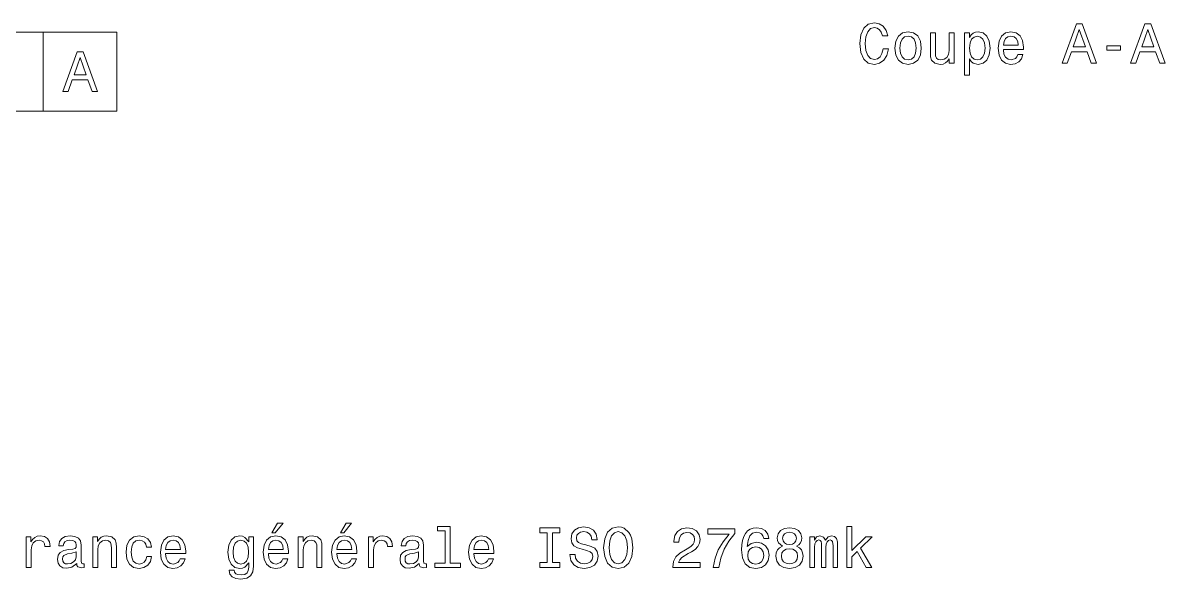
# Model space of a CAD drawing. Extents: x 0 to 420, y 0 to 297.
# Drawn here: x 242.5 to 343.8, y 74.1 to 123.5 of the extents above; entities that cross this region are included whole.
import ezdxf

# ---------------------------------------------------------------- set-up
doc = ezdxf.new("R2010")
doc.units = 0

msp = doc.modelspace()

# ---------------------------------------------------------------- linework, layer by layer
at = {"color": 7, "lineweight": 13}
for p, q in [((208.820236, 122.645958), (250.836365, 122.645958)), ((208.820236, 115.645958), (250.836365, 115.645958))]:
    msp.add_line(p, q, dxfattribs=at)
at = {"color": 7, "lineweight": 13, "ltscale": 0.175}
for p, q in [((244.300354, 122.645958), (244.300354, 115.645958)), ((250.836365, 122.645958), (250.836365, 115.645958))]:
    msp.add_line(p, q, dxfattribs=at)
at = {"color": 7, "lineweight": 13}
for points in [[(318.747314, 121.187721), (318.646454, 120.764091), (318.480011, 120.461494), (318.248016, 120.274895), (317.975708, 120.214378), (317.647888, 120.305153), (317.390686, 120.577492), (317.219208, 121.021294), (317.163727, 121.636566), (317.219208, 122.246796), (317.385651, 122.695641), (317.642853, 122.967979), (317.975708, 123.063797), (318.217773, 123.013367), (318.42453, 122.872154), (318.585938, 122.64521), (318.696869, 122.332535), (319.175995, 122.332535), (319.024689, 122.811638), (318.762451, 123.174751), (318.404358, 123.401695), (317.975708, 123.482391), (317.441101, 123.356308), (317.032623, 123.003281), (316.770355, 122.423309), (316.679596, 121.636566), (316.770355, 120.849823), (317.032623, 120.269852), (317.441101, 119.911781), (317.975708, 119.790749), (318.444702, 119.886566), (318.822968, 120.153854), (319.09024, 120.592621), (319.231445, 121.187721)], [(319.79126, 121.238152), (319.871948, 120.622879), (320.103943, 120.168983), (320.472076, 119.886566), (320.966339, 119.790749), (321.455505, 119.886566), (321.823669, 120.16394), (322.055664, 120.617836), (322.141388, 121.238152), (322.055664, 121.853424), (321.823669, 122.312355), (321.455505, 122.589737), (320.966339, 122.690598), (320.472076, 122.589737), (320.103943, 122.307312), (319.871948, 121.853424)], [(325.046295, 122.59478), (324.602509, 122.59478), (324.602509, 121.03138), (324.552063, 120.668266), (324.405823, 120.406021), (324.178864, 120.244637), (323.881317, 120.194206), (323.644287, 120.23455), (323.492981, 120.355583), (323.407257, 120.562355), (323.387085, 120.854866), (323.387085, 122.59478), (322.943268, 122.59478), (322.943268, 120.814522), (322.958405, 120.456451), (323.05423, 120.158897), (323.346741, 119.886566), (323.815765, 119.790749), (324.067902, 119.82605), (324.28476, 119.916824), (324.471375, 120.073166), (324.622681, 120.30011), (324.622681, 119.886566), (325.046295, 119.886566)], [(326.413025, 122.176193), (326.413025, 122.59478), (325.969208, 122.59478), (325.969208, 118.837578), (326.413025, 118.837578), (326.413025, 120.30011), (326.569366, 120.06308), (326.74588, 119.906738), (327.189667, 119.790749), (327.613312, 119.886566), (327.946167, 120.174026), (328.163025, 120.627922), (328.243713, 121.243195), (328.163025, 121.853424), (327.946167, 122.307312), (327.613312, 122.589737), (327.189667, 122.690598), (326.947601, 122.660339), (326.740814, 122.564522), (326.564301, 122.403137)], [(329.418762, 121.112068), (331.194, 121.112068), (331.199036, 121.31884), (331.118347, 121.898811), (330.896454, 122.332535), (330.543427, 122.59478), (330.074402, 122.690598), (329.615479, 122.589737), (329.262451, 122.307312), (329.035492, 121.848381), (328.954803, 121.243195), (329.030457, 120.622879), (329.257385, 120.168983), (329.605377, 119.886566), (330.059265, 119.790749), (330.452637, 119.856308), (330.775391, 120.027779), (331.012451, 120.30011), (331.14859, 120.663223), (330.709839, 120.663223), (330.61908, 120.461494), (330.487946, 120.310196), (330.114746, 120.189163), (329.827271, 120.244637), (329.610413, 120.42115), (329.469208, 120.708611), (329.418762, 121.096939)], [(334.613312, 119.886566), (335.077271, 119.886566), (335.445435, 120.915382), (336.842407, 120.915382), (337.210571, 119.886566), (337.684631, 119.886566), (336.403656, 123.391609), (335.889252, 123.391609)], [(335.606812, 121.344055), (336.146454, 122.887283), (336.686066, 121.344055)], [(340.685364, 119.886566), (341.149323, 119.886566), (341.517487, 120.915382), (342.914459, 120.915382), (343.282623, 119.886566), (343.756683, 119.886566), (342.475708, 123.391609), (341.961273, 123.391609)], [(341.678864, 121.344055), (342.218475, 122.887283), (342.758118, 121.344055)], [(320.245148, 121.243195), (320.290527, 121.697083), (320.431732, 122.024895), (320.658691, 122.226624), (320.966339, 122.297226), (321.268921, 122.226624), (321.49588, 122.029938), (321.637085, 121.697083), (321.6875, 121.243195), (321.637085, 120.784264), (321.49588, 120.451408), (321.268921, 120.24968), (320.966339, 120.18412), (320.658691, 120.24968), (320.431732, 120.451408), (320.290527, 120.784264)], [(327.114014, 120.189163), (326.816467, 120.254723), (326.599609, 120.456451), (326.46344, 120.784264), (326.41806, 121.243195), (326.46344, 121.697083), (326.599609, 122.024895), (326.816467, 122.221581), (327.114014, 122.292183), (327.386353, 122.221581), (327.60321, 122.019852), (327.73938, 121.692039), (327.789825, 121.243195), (327.73938, 120.789307), (327.60321, 120.456451), (327.386353, 120.254723)], [(329.418762, 121.485268), (329.474243, 121.833252), (329.610413, 122.090454), (329.8172, 122.246796), (330.089539, 122.302269), (330.356812, 122.246796), (330.563599, 122.090454), (330.689667, 121.833252), (330.735046, 121.485268)], [(338.572235, 121.041466), (339.792694, 121.041466), (339.792694, 121.43988), (338.572235, 121.43988)], [(264.566284, 78.219742), (264.863831, 78.219742), (265.56485, 79.077087), (265.070618, 79.077087)], [(270.638336, 78.219742), (270.935883, 78.219742), (271.636871, 79.077087), (271.142639, 79.077087)], [(279.932983, 78.391212), (279.932983, 75.516571), (279.020172, 75.516571), (279.020172, 75.143372), (281.284576, 75.143372), (281.284576, 75.516571), (280.376801, 75.516571), (280.376801, 78.764412), (279.23703, 78.764412), (279.23703, 78.391212)], [(288.970459, 75.567001), (288.324921, 75.567001), (288.324921, 75.143372), (290.079956, 75.143372), (290.079956, 75.567001), (289.434418, 75.567001), (289.434418, 78.219742), (290.079956, 78.219742), (290.079956, 78.643372), (288.324921, 78.643372), (288.324921, 78.219742), (288.970459, 78.219742)], [(291.44162, 76.298271), (290.982697, 76.298271), (291.083557, 75.763687), (291.335724, 75.370316), (291.72406, 75.133286), (292.248535, 75.047554), (292.768005, 75.128242), (293.156342, 75.350143), (293.403442, 75.698128), (293.494232, 76.157059), (293.418579, 76.570602), (293.206757, 76.837898), (292.863831, 77.014412), (292.404877, 77.145531), (292.011505, 77.241356), (291.754303, 77.352303), (291.608063, 77.513687), (291.562683, 77.765854), (291.608063, 77.992798), (291.739197, 78.164268), (291.940918, 78.280258), (292.218292, 78.320602), (292.500702, 78.270172), (292.722626, 78.134003), (292.868866, 77.907059), (292.939484, 77.599426), (293.398407, 77.599426), (293.398407, 77.609512), (293.317719, 78.083572), (293.080688, 78.4366), (292.707489, 78.658501), (292.203156, 78.734146), (291.749268, 78.658501), (291.39624, 78.446686), (291.169312, 78.118874), (291.088623, 77.695244), (291.154175, 77.317001), (291.345825, 77.059799), (291.648407, 76.888329), (292.061951, 76.757202), (292.470459, 76.641212), (292.778076, 76.530258), (292.964691, 76.368874), (293.030243, 76.106628), (292.969727, 75.83934), (292.813385, 75.637611), (292.576355, 75.511528), (292.268738, 75.471184), (291.925781, 75.526657), (291.663544, 75.688042), (291.497101, 75.950287)], [(293.978363, 76.893372), (294.069153, 76.106628), (294.33139, 75.526657), (294.739899, 75.168587), (295.274475, 75.047554), (295.804016, 75.168587), (296.21756, 75.526657), (296.474762, 76.106628), (296.570587, 76.893372), (296.474762, 77.675072), (296.363831, 77.992798), (296.21756, 78.255043), (295.804016, 78.613113), (295.55188, 78.703888), (295.274475, 78.739197), (294.734863, 78.613113), (294.326355, 78.260086), (294.069153, 77.680115)], [(294.462524, 76.893372), (294.518005, 77.503601), (294.684418, 77.952446), (294.94165, 78.224785), (295.274475, 78.320602), (295.602295, 78.224785), (295.859497, 77.947403), (296.02594, 77.498558), (296.086426, 76.893372), (296.02594, 76.283142), (295.859497, 75.834297), (295.602295, 75.561958), (295.274475, 75.471184), (294.94165, 75.561958), (294.684418, 75.834297), (294.518005, 76.278099)], [(300.115967, 75.143372), (302.521606, 75.143372), (302.521606, 75.577087), (300.6203, 75.577087), (300.726227, 75.814117), (300.907776, 76.010803), (301.46756, 76.368874), (301.765137, 76.520172), (302.097961, 76.73703), (302.335022, 76.989197), (302.471191, 77.286743), (302.521606, 77.624641), (302.435852, 78.048271), (302.198853, 78.381126), (301.835724, 78.592941), (301.366699, 78.668587), (300.882568, 78.582855), (300.514404, 78.345818), (300.277374, 77.967583), (300.196686, 77.4683), (300.196686, 77.397697), (300.655609, 77.397697), (300.655609, 77.438042), (300.700989, 77.780983), (300.837158, 78.033142), (301.054016, 78.194527), (301.341492, 78.25), (301.634003, 78.19957), (301.850861, 78.073486), (301.992065, 77.876801), (302.04248, 77.629684), (302.007202, 77.397697), (301.911377, 77.201012), (301.75, 77.029541), (301.528076, 76.878242), (301.23053, 76.716858), (300.736298, 76.404175), (300.388306, 76.071327), (300.181549, 75.66787), (300.115967, 75.158501)], [(303.681549, 75.143372), (304.190918, 75.143372), (304.357361, 75.975502), (304.649841, 76.752159), (305.063385, 77.473343), (305.603027, 78.149132), (305.603027, 78.567726), (303.202454, 78.567726), (303.202454, 78.108788), (305.118866, 78.108788), (304.564117, 77.427956), (304.145538, 76.716858), (303.853027, 75.960373)], [(308.628967, 77.700287), (308.533142, 78.108788), (308.311218, 78.411385), (307.968292, 78.603027), (307.524475, 78.668587), (307.226929, 78.633286), (306.969727, 78.53746), (306.742798, 78.381126), (306.551147, 78.159225), (306.399841, 77.881844), (306.28891, 77.543945), (306.218292, 77.145531), (306.19812, 76.696686), (306.278809, 75.980545), (306.52594, 75.461098), (306.924347, 75.148415), (307.469025, 75.042503), (307.958221, 75.133286), (308.331421, 75.370316), (308.573486, 75.743515), (308.65921, 76.217583), (308.573486, 76.696686), (308.341492, 77.064842), (307.983429, 77.296829), (307.539612, 77.377518), (307.060516, 77.276657), (306.702454, 76.989197), (306.778107, 77.543945), (306.939484, 77.94236), (307.186584, 78.179398), (307.529541, 78.260086), (307.781708, 78.219742), (307.973328, 78.113831), (308.099426, 77.937317), (308.164978, 77.700287)], [(309.829254, 77.029541), (309.572052, 76.888329), (309.395538, 76.691643), (309.284576, 76.444527), (309.249268, 76.146973), (309.329956, 75.698128), (309.561951, 75.350143), (309.940186, 75.128242), (310.45462, 75.042503), (310.963989, 75.128242), (311.342224, 75.350143), (311.574219, 75.698128), (311.659943, 76.146973), (311.619598, 76.444527), (311.513672, 76.691643), (311.332123, 76.888329), (311.079956, 77.029541), (311.281708, 77.150574), (311.422913, 77.317001), (311.508636, 77.51873), (311.53891, 77.765854), (311.458221, 78.123917), (311.246399, 78.411385), (310.903442, 78.597984), (310.45462, 78.668587), (310.000732, 78.597984), (309.657776, 78.411385), (309.440918, 78.123917), (309.365265, 77.765854), (309.390503, 77.51873), (309.476227, 77.317001)], [(309.844391, 77.725502), (309.884735, 77.947403), (310.005768, 78.118874), (310.197388, 78.224785), (310.45462, 78.265129), (310.706787, 78.224785), (310.898407, 78.118874), (311.01947, 77.947403), (311.06485, 77.725502), (311.01947, 77.498558), (310.898407, 77.322044), (310.706787, 77.206055), (310.45462, 77.170746), (310.197388, 77.211098), (310.005768, 77.322044), (309.884735, 77.498558)], [(315.543243, 75.143372), (315.98703, 75.143372), (315.98703, 76.096542), (316.451019, 76.545387), (317.247864, 75.143372), (317.747131, 75.143372), (316.753601, 76.853027), (317.772339, 77.851585), (317.212524, 77.851585), (315.98703, 76.631126), (315.98703, 78.764412), (315.543243, 78.764412)], [(242.784576, 75.143372), (243.228394, 75.143372), (243.228394, 76.691643), (243.273773, 77.064842), (243.409943, 77.33213), (243.631851, 77.493515), (243.929398, 77.548988), (244.151291, 77.513687), (244.317719, 77.412827), (244.418594, 77.241356), (244.453888, 77.009369), (244.90274, 77.009369), (244.842224, 77.41787), (244.675797, 77.710373), (244.398422, 77.886887), (244.020172, 77.947403), (243.76297, 77.907059), (243.541061, 77.806198), (243.344376, 77.634727), (243.188034, 77.40274), (243.188034, 77.851585), (242.784576, 77.851585)], [(247.26297, 75.496399), (247.26297, 75.48127), (247.288177, 75.309799), (247.363831, 75.188759), (247.681549, 75.092941), (247.92868, 75.133286), (247.92868, 75.476227), (247.822769, 75.461098), (247.681549, 75.526657), (247.656342, 75.728386), (247.656342, 77.130402), (247.595825, 77.488472), (247.419312, 77.740631), (247.111664, 77.89193), (246.677948, 77.947403), (246.254318, 77.886887), (245.94165, 77.715416), (245.744965, 77.448128), (245.679398, 77.0951), (245.679398, 77.064842), (246.077805, 77.064842), (246.113113, 77.276657), (246.22406, 77.427956), (246.405624, 77.51873), (246.662827, 77.554031), (246.909943, 77.528816), (247.086456, 77.453171), (247.192368, 77.322044), (247.227661, 77.140488), (247.207489, 76.928673), (247.126801, 76.822769), (246.925079, 76.772331), (246.546829, 76.731987), (246.113113, 76.641212), (245.805481, 76.479828), (245.623917, 76.227669), (245.568451, 75.854469), (245.618881, 75.521614), (245.775223, 75.274498), (246.027374, 75.118156), (246.375366, 75.062683), (246.844376, 75.168587)], [(248.690201, 75.143372), (249.134003, 75.143372), (249.134003, 76.706772), (249.179398, 77.064842), (249.325653, 77.327087), (249.552597, 77.488472), (249.855194, 77.548988), (250.09726, 77.498558), (250.248566, 77.362389), (250.324203, 77.135445), (250.349426, 76.832855), (250.349426, 75.143372), (250.793228, 75.143372), (250.793228, 76.92363), (250.773056, 77.2817), (250.682281, 77.579254), (250.384735, 77.851585), (249.920746, 77.947403), (249.663544, 77.912102), (249.446686, 77.816284), (249.260086, 77.6549), (249.113831, 77.438042), (249.113831, 77.851585), (248.690201, 77.851585)], [(253.451004, 76.953888), (253.889771, 76.953888), (253.798996, 77.357346), (253.582138, 77.675072), (253.244232, 77.871758), (252.805481, 77.947403), (252.32132, 77.846542), (251.953171, 77.564117), (251.721191, 77.105186), (251.640488, 76.489914), (251.716141, 75.879684), (251.943085, 75.425789), (252.301147, 75.143372), (252.790344, 75.047554), (253.22406, 75.123199), (253.561966, 75.335014), (253.793945, 75.66787), (253.894806, 76.111671), (253.471191, 76.111671), (253.395538, 75.829254), (253.254318, 75.617432), (253.052597, 75.486313), (252.805481, 75.445969), (252.497833, 75.511528), (252.27594, 75.713257), (252.139771, 76.041069), (252.094376, 76.505043), (252.139771, 76.958931), (252.280975, 77.286743), (252.507935, 77.488472), (252.805481, 77.559074), (253.067719, 77.513687), (253.264404, 77.397697), (253.395538, 77.206055)], [(255.150574, 76.368874), (256.925781, 76.368874), (256.930847, 76.575645), (256.850159, 77.155617), (256.628235, 77.58934), (256.275208, 77.851585), (255.806198, 77.947403), (255.34726, 77.846542), (254.994232, 77.564117), (254.767288, 77.105186), (254.6866, 76.5), (254.762253, 75.879684), (254.989197, 75.425789), (255.337173, 75.143372), (255.791061, 75.047554), (256.184448, 75.113113), (256.507202, 75.284584), (256.744232, 75.556915), (256.880402, 75.920029), (256.44165, 75.920029), (256.350861, 75.7183), (256.219727, 75.567001), (255.846542, 75.445969), (255.559082, 75.501442), (255.342224, 75.677956), (255.201004, 75.965416), (255.150574, 76.353745)], [(255.150574, 76.742073), (255.206055, 77.090057), (255.342224, 77.34726), (255.548996, 77.503601), (255.82132, 77.559074), (256.088623, 77.503601), (256.29538, 77.34726), (256.421478, 77.090057), (256.466858, 76.742073)], [(262.942352, 75.264412), (262.942352, 77.851585), (262.518738, 77.851585), (262.518738, 77.412827), (262.170746, 77.811241), (261.958923, 77.912102), (261.721893, 77.947403), (261.293213, 77.846542), (260.960388, 77.564117), (260.74353, 77.110229), (260.667877, 76.5), (260.74353, 75.884727), (260.960388, 75.430832), (261.293213, 75.143372), (261.721893, 75.047554), (261.963989, 75.082855), (262.16571, 75.17363), (262.518738, 75.556915), (262.518738, 75.17363), (262.478394, 74.87104), (262.367432, 74.654175), (262.155609, 74.528099), (261.837891, 74.482712), (261.560516, 74.51297), (261.363831, 74.588615), (261.247833, 74.719742), (261.212524, 74.896255), (260.783875, 74.896255), (260.783875, 74.876083), (260.849426, 74.553314), (261.051147, 74.311241), (261.373932, 74.1549), (261.812683, 74.099426), (262.337158, 74.175072), (262.68515, 74.386887), (262.881836, 74.755043)], [(261.126801, 76.5), (261.17218, 76.948845), (261.30835, 77.2817), (261.520172, 77.478386), (261.802582, 77.548988), (262.100159, 77.478386), (262.322052, 77.2817), (262.458221, 76.948845), (262.508636, 76.5), (262.458221, 76.041069), (262.322052, 75.713257), (262.100159, 75.511528), (261.802582, 75.445969), (261.520172, 75.511528), (261.30835, 75.713257), (261.17218, 76.046112)], [(264.258636, 76.368874), (266.033875, 76.368874), (266.03891, 76.575645), (265.958221, 77.155617), (265.736298, 77.58934), (265.38327, 77.851585), (264.914276, 77.947403), (264.455322, 77.846542), (264.102295, 77.564117), (263.875366, 77.105186), (263.794678, 76.5), (263.8703, 75.879684), (264.09726, 75.425789), (264.445251, 75.143372), (264.899139, 75.047554), (265.292511, 75.113113), (265.615265, 75.284584), (265.852295, 75.556915), (265.988464, 75.920029), (265.549713, 75.920029), (265.458923, 75.7183), (265.32782, 75.567001), (264.95462, 75.445969), (264.667145, 75.501442), (264.450287, 75.677956), (264.309082, 75.965416), (264.258636, 76.353745)], [(264.258636, 76.742073), (264.314117, 77.090057), (264.450287, 77.34726), (264.657043, 77.503601), (264.929382, 77.559074), (265.196686, 77.503601), (265.403442, 77.34726), (265.529541, 77.090057), (265.574921, 76.742073)], [(266.906342, 75.143372), (267.350128, 75.143372), (267.350128, 76.706772), (267.395538, 77.064842), (267.541779, 77.327087), (267.768738, 77.488472), (268.07132, 77.548988), (268.313385, 77.498558), (268.464691, 77.362389), (268.540344, 77.135445), (268.565552, 76.832855), (268.565552, 75.143372), (269.009369, 75.143372), (269.009369, 76.92363), (268.989197, 77.2817), (268.898407, 77.579254), (268.600861, 77.851585), (268.136902, 77.947403), (267.879669, 77.912102), (267.662811, 77.816284), (267.476227, 77.6549), (267.329956, 77.438042), (267.329956, 77.851585), (266.906342, 77.851585)], [(270.330688, 76.368874), (272.105896, 76.368874), (272.110962, 76.575645), (272.030243, 77.155617), (271.80835, 77.58934), (271.455322, 77.851585), (270.986298, 77.947403), (270.527374, 77.846542), (270.174347, 77.564117), (269.947388, 77.105186), (269.866699, 76.5), (269.942352, 75.879684), (270.169312, 75.425789), (270.517273, 75.143372), (270.971191, 75.047554), (271.364563, 75.113113), (271.687317, 75.284584), (271.924347, 75.556915), (272.060516, 75.920029), (271.621765, 75.920029), (271.530975, 75.7183), (271.399841, 75.567001), (271.026642, 75.445969), (270.739197, 75.501442), (270.522339, 75.677956), (270.381104, 75.965416), (270.330688, 76.353745)], [(270.330688, 76.742073), (270.386169, 77.090057), (270.522339, 77.34726), (270.729095, 77.503601), (271.001434, 77.559074), (271.268738, 77.503601), (271.475494, 77.34726), (271.601593, 77.090057), (271.646973, 76.742073)], [(273.144806, 75.143372), (273.588623, 75.143372), (273.588623, 76.691643), (273.634003, 77.064842), (273.770172, 77.33213), (273.992065, 77.493515), (274.289612, 77.548988), (274.511536, 77.513687), (274.677948, 77.412827), (274.778809, 77.241356), (274.814117, 77.009369), (275.26297, 77.009369), (275.202454, 77.41787), (275.036011, 77.710373), (274.758636, 77.886887), (274.380402, 77.947403), (274.123199, 77.907059), (273.901306, 77.806198), (273.70459, 77.634727), (273.548279, 77.40274), (273.548279, 77.851585), (273.144806, 77.851585)], [(277.623199, 75.496399), (277.623199, 75.48127), (277.648407, 75.309799), (277.72406, 75.188759), (278.041779, 75.092941), (278.28891, 75.133286), (278.28891, 75.476227), (278.182983, 75.461098), (278.041779, 75.526657), (278.016571, 75.728386), (278.016571, 77.130402), (277.956055, 77.488472), (277.779541, 77.740631), (277.471893, 77.89193), (277.038177, 77.947403), (276.614563, 77.886887), (276.30188, 77.715416), (276.105194, 77.448128), (276.039612, 77.0951), (276.039612, 77.064842), (276.438049, 77.064842), (276.473328, 77.276657), (276.58429, 77.427956), (276.765839, 77.51873), (277.023041, 77.554031), (277.270172, 77.528816), (277.446686, 77.453171), (277.552582, 77.322044), (277.587891, 77.140488), (277.567719, 76.928673), (277.48703, 76.822769), (277.285309, 76.772331), (276.907043, 76.731987), (276.473328, 76.641212), (276.16571, 76.479828), (275.984131, 76.227669), (275.92868, 75.854469), (275.979095, 75.521614), (276.135437, 75.274498), (276.387604, 75.118156), (276.735596, 75.062683), (277.20459, 75.168587)], [(282.474792, 76.368874), (284.25, 76.368874), (284.255035, 76.575645), (284.174347, 77.155617), (283.952454, 77.58934), (283.599426, 77.851585), (283.130402, 77.947403), (282.671448, 77.846542), (282.31842, 77.564117), (282.091492, 77.105186), (282.010803, 76.5), (282.086456, 75.879684), (282.313385, 75.425789), (282.661377, 75.143372), (283.115265, 75.047554), (283.508636, 75.113113), (283.831421, 75.284584), (284.06842, 75.556915), (284.20459, 75.920029), (283.765839, 75.920029), (283.675049, 75.7183), (283.543945, 75.567001), (283.170746, 75.445969), (282.88327, 75.501442), (282.666412, 75.677956), (282.525208, 75.965416), (282.474792, 76.353745)], [(282.474792, 76.742073), (282.530243, 77.090057), (282.666412, 77.34726), (282.873199, 77.503601), (283.145538, 77.559074), (283.412811, 77.503601), (283.619598, 77.34726), (283.745667, 77.090057), (283.791046, 76.742073)], [(308.170044, 76.21254), (308.114563, 75.894814), (307.973328, 75.65274), (307.746399, 75.491356), (307.463989, 75.440926), (307.166443, 75.491356), (306.939484, 75.647697), (306.793213, 75.889771), (306.747833, 76.207489), (306.798279, 76.520172), (306.939484, 76.757202), (307.171478, 76.908501), (307.484131, 76.963974), (307.75647, 76.908501), (307.973328, 76.762245), (308.114563, 76.525215)], [(312.270172, 75.143372), (312.67868, 75.143372), (312.67868, 76.953888), (312.703888, 77.226227), (312.779541, 77.422913), (312.895538, 77.538902), (313.046844, 77.584297), (313.167877, 77.543945), (313.248566, 77.443085), (313.28891, 77.271614), (313.304047, 77.04467), (313.304047, 75.143372), (313.687317, 75.143372), (313.687317, 76.953888), (313.712524, 77.221184), (313.788177, 77.41787), (313.909241, 77.538902), (314.060516, 77.584297), (314.181549, 77.543945), (314.262268, 77.443085), (314.312683, 77.04467), (314.312683, 75.143372), (314.721191, 75.143372), (314.721191, 77.014412), (314.695984, 77.40274), (314.615295, 77.700287), (314.453888, 77.881844), (314.19165, 77.947403), (313.884003, 77.846542), (313.646973, 77.554031), (313.460388, 77.841499), (313.147705, 77.947403), (312.860229, 77.846542), (312.663544, 77.564117), (312.663544, 77.851585), (312.270172, 77.851585)], [(247.21254, 76.091499), (247.152023, 75.829254), (246.990631, 75.627518), (246.748566, 75.496399), (246.451004, 75.451012), (246.259369, 75.476227), (246.123199, 75.556915), (246.03746, 75.698128), (246.012253, 75.894814), (246.032425, 76.071327), (246.113113, 76.197403), (246.435883, 76.338615), (246.844376, 76.399132), (247.21254, 76.520172)], [(277.572754, 76.091499), (277.512238, 75.829254), (277.350861, 75.627518), (277.108795, 75.496399), (276.811218, 75.451012), (276.619598, 75.476227), (276.483429, 75.556915), (276.397705, 75.698128), (276.372467, 75.894814), (276.392639, 76.071327), (276.473328, 76.197403), (276.796112, 76.338615), (277.20459, 76.399132), (277.572754, 76.520172)], [(309.733429, 76.157059), (309.778809, 76.424355), (309.925079, 76.626083), (310.152008, 76.757202), (310.45462, 76.802597), (310.752167, 76.757202), (310.979126, 76.626083), (311.125366, 76.424355), (311.175781, 76.157059), (311.125366, 75.869598), (310.979126, 75.65274), (310.752167, 75.511528), (310.45462, 75.466141), (310.152008, 75.511528), (309.925079, 75.65274), (309.778809, 75.869598)]]:
    msp.add_lwpolyline(points, close=True, dxfattribs=at)
at = {"color": 7, "lineweight": 5}
for points in [[(246.035217, 117.395958), (246.499207, 117.395958), (246.867355, 118.424774), (248.264328, 118.424774), (248.632492, 117.395958), (249.106552, 117.395958), (247.825577, 120.901001), (247.311157, 120.901001)], [(247.028748, 118.853455), (247.568359, 120.396675), (248.107986, 118.853455)]]:
    msp.add_lwpolyline(points, close=True, dxfattribs=at)

doc.saveas('drawing.dxf')
